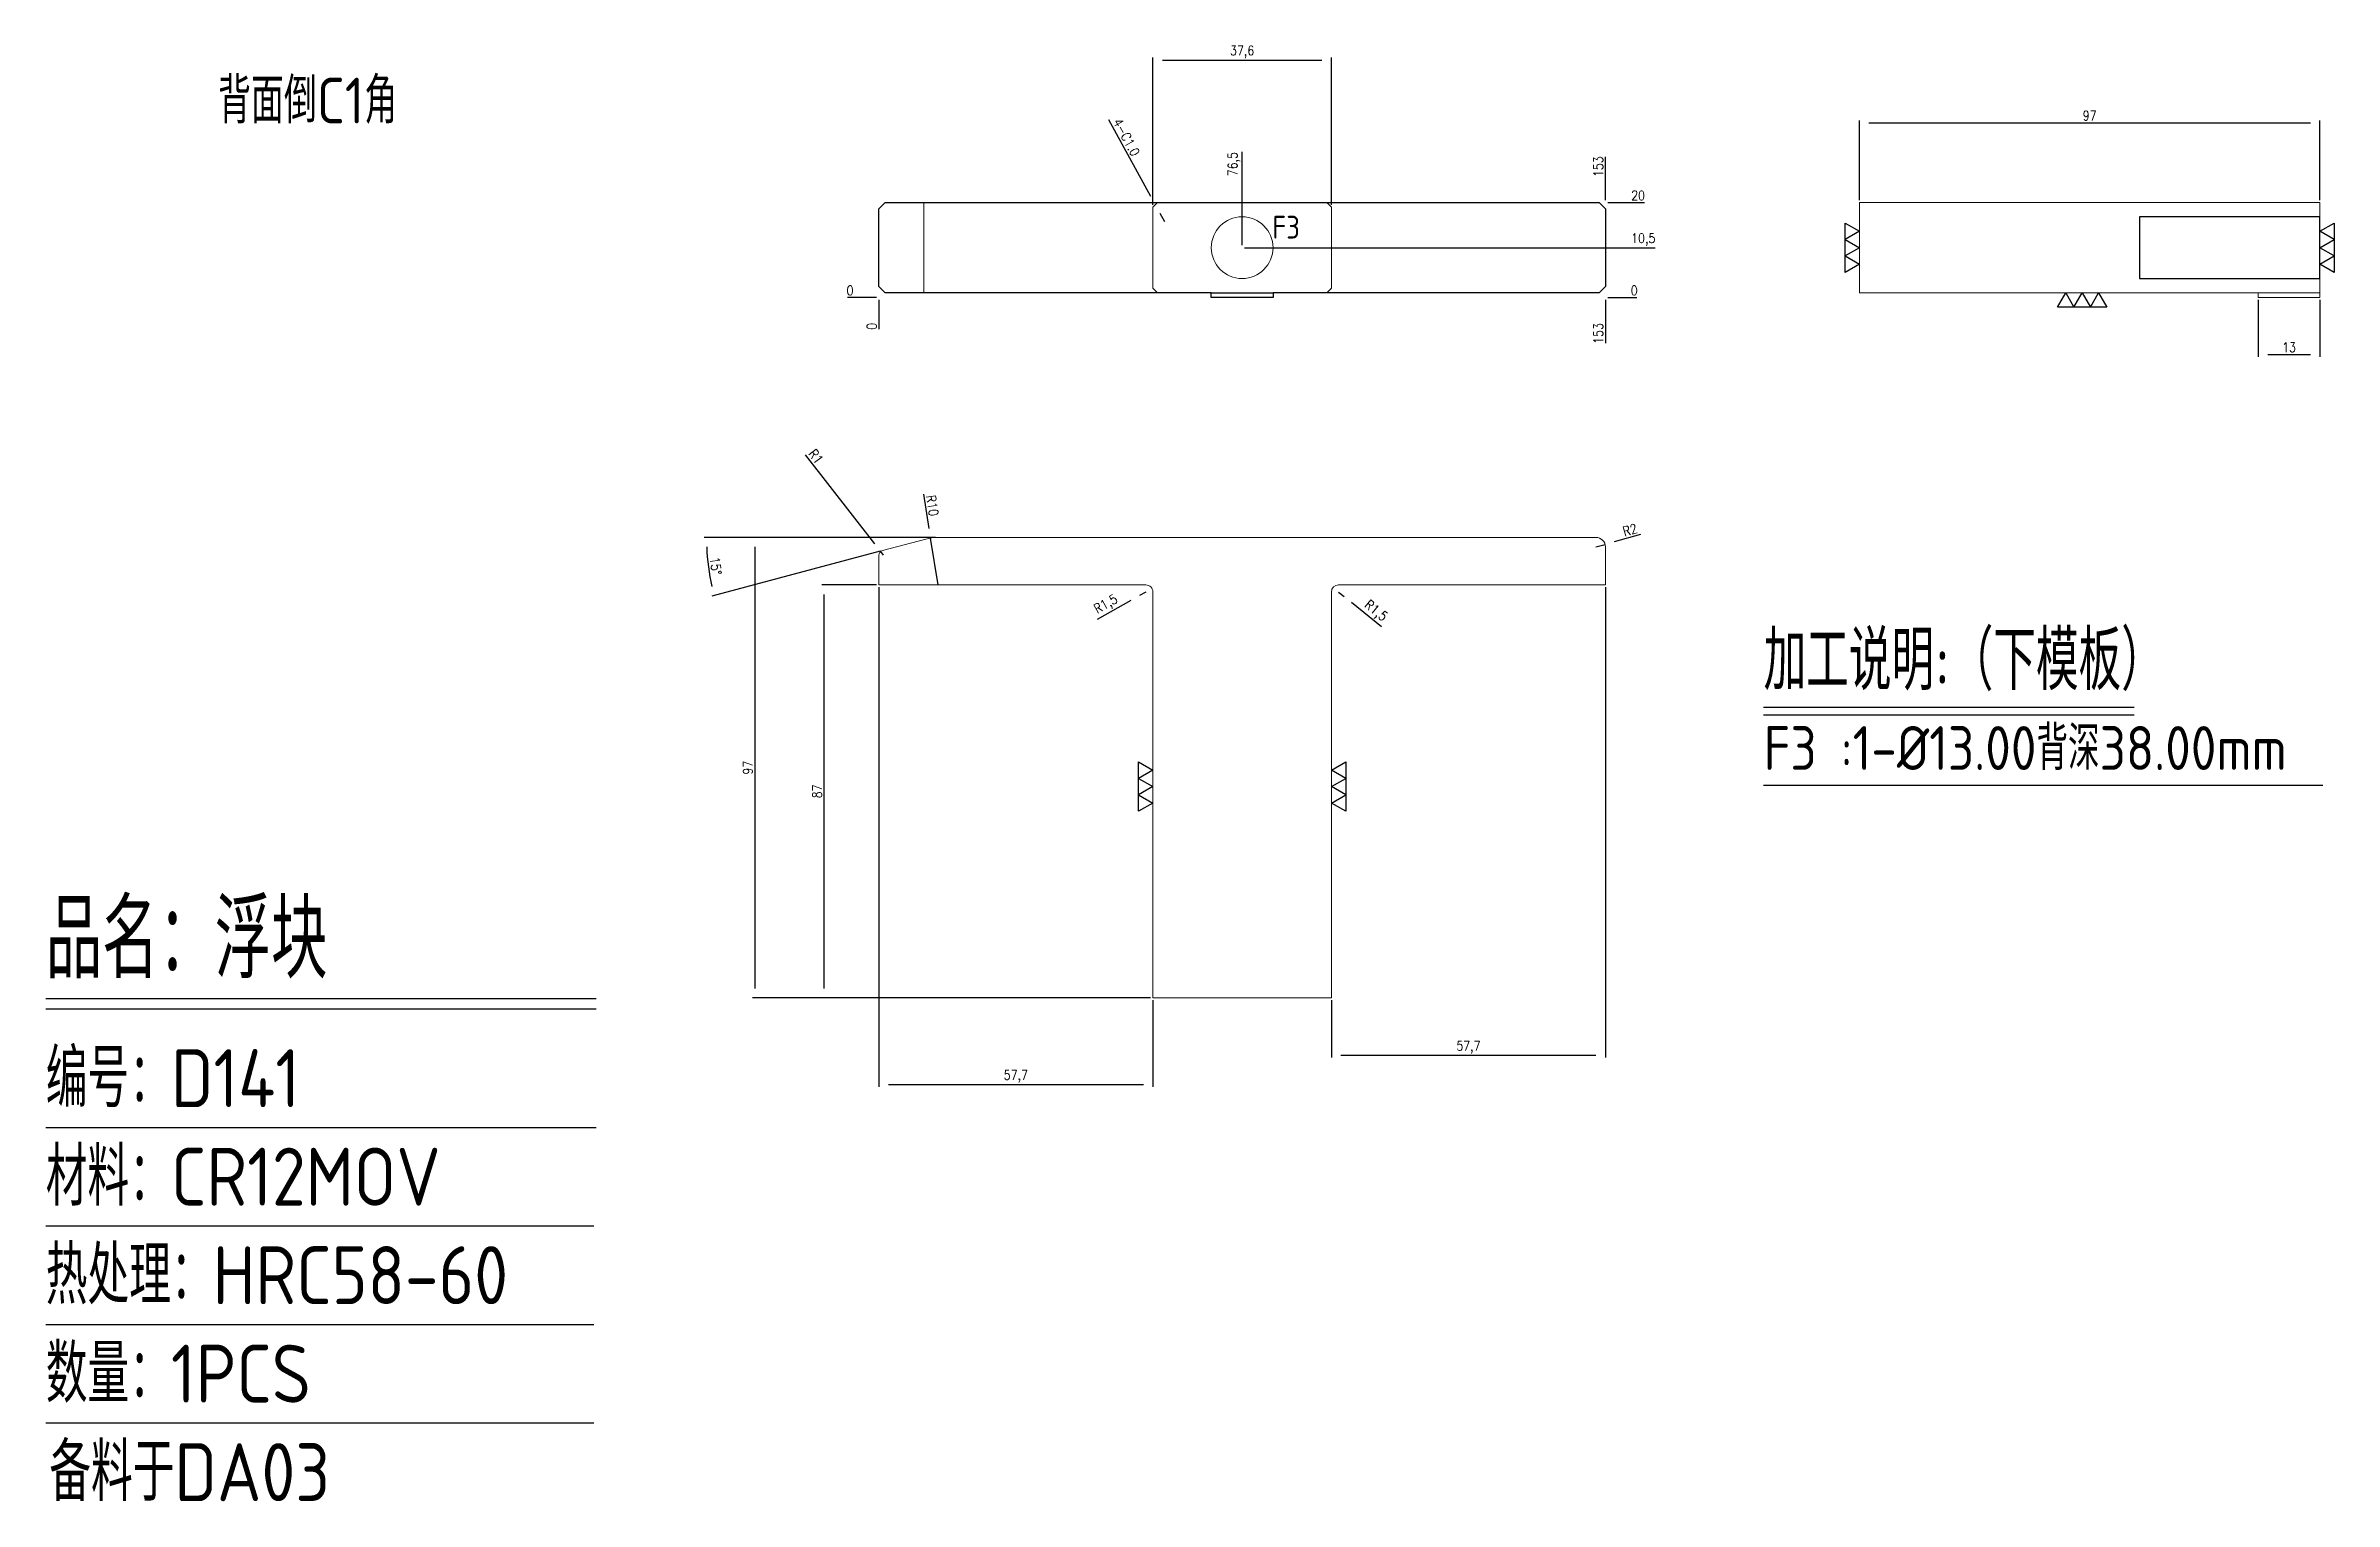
# Model space of a CAD drawing. Header units: millimetres. Extents: x 96667 to 97149, y -7950 to -7643.
import ezdxf
from ezdxf.enums import TextEntityAlignment as Align

# ---------------------------------------------------------------- set-up
doc = ezdxf.new("R2010")
doc.units = ezdxf.units.MM
doc.linetypes.add('HIDDEN', pattern=[0])
for name, color, linetype in [('DIE_P', 2, 'Continuous'), ('DIM', 4, 'Continuous'), ('TEXT', 4, 'Continuous')]:
    doc.layers.add(name, color=color, linetype=linetype)
doc.styles.add('gbenor', font='gbenor.shx', dxfattribs={"bigfont": 'gbcbig.shx'})
doc.styles.get("Standard").update_dxf_attribs({"font": 'txt.shx', "width": 0.85, "bigfont": 'ctxt.shx'})
doc.dimstyles.new('T-2-WX', dxfattribs={"dimtxt": 2, "dimasz": 2, "dimexe": 0.5, "dimexo": 0.5, "dimgap": 0.5, "dimtad": 1, "dimtxsty": 'Standard', "dimblk": 'OPEN30', "dimcen": 0, "dimazin": 3, "dimtfac": 1, "dimtmove": 0, "dimatfit": 3, "dimldrblk": 'OPEN30', "dimlwd": -1, "dimlwe": -1})

# ---------------------------------------------------------------- blocks, each defined once
blk = doc.blocks.new('*D7579')
at = {"layer": 'Defpoints', "color": 0}
for p in [(97145.63836431204, -7659.398990222566), (97048.63836431204, -7676.217914546367), (97145.63836431204, -7676.217914546367)]:
    blk.add_point(p, dxfattribs=at)
at = {"layer": 'DIM', "color": 0}
for p, q in [((97048.63836431204, -7675.717914546367), (97048.63836431204, -7658.898990222566)), ((97050.63836431204, -7659.398990222566), (97143.63836431204, -7659.398990222566)), ((97145.63836431204, -7675.717914546367), (97145.63836431204, -7658.898990222566))]:
    blk.add_line(p, q, dxfattribs=at)
at = {"layer": 'DIM', "color": 0, "insert": (97097.13836431204, -7657.898990222566), "char_height": 2, "attachment_point": 5}
blk.add_mtext('97', dxfattribs=at)
blk = doc.blocks.new('_Open30')
blk = doc.blocks.new('*D7580')
at = {"layer": 'Defpoints', "color": 0}
for p in [(97132.63836431204, -7696.217914546363), (97145.63836431204, -7696.217914546363), (97145.63836431204, -7708.204133346338)]:
    blk.add_point(p, dxfattribs=at)
at = {"layer": 'DIM', "color": 0}
for p, q in [((97132.63836431204, -7696.717914546363), (97132.63836431204, -7708.704133346338)), ((97145.63836431204, -7696.717914546363), (97145.63836431204, -7708.704133346338)), ((97134.63836431204, -7708.204133346338), (97143.63836431204, -7708.204133346338))]:
    blk.add_line(p, q, dxfattribs=at)
at = {"layer": 'DIM', "color": 0, "insert": (97139.13836431204, -7706.704133346338), "char_height": 2, "attachment_point": 5}
blk.add_mtext('13', dxfattribs=at)
blk = doc.blocks.new('*D7581')
at = {"layer": 'Defpoints', "color": 0}
for p in [(96854.62285128116, -7746.754412621834), (96816.06207058203, -7843.754412621834), (96899.87002961044, -7843.754412621834)]:
    blk.add_point(p, dxfattribs=at)
at = {"layer": 'DIM', "color": 0}
for p, q in [((96854.12285128116, -7746.754412621834), (96815.56207058203, -7746.754412621834)), ((96816.06207058203, -7748.754412621834), (96816.06207058203, -7841.754412621834)), ((96899.37002961044, -7843.754412621834), (96815.56207058203, -7843.754412621834))]:
    blk.add_line(p, q, dxfattribs=at)
at = {"layer": 'DIM', "color": 0, "insert": (96814.56207058203, -7795.254412621834), "char_height": 2, "attachment_point": 5, "rotation": 90}
blk.add_mtext('97', dxfattribs=at)
blk = doc.blocks.new('*D7582')
at = {"layer": 'Defpoints', "color": 0}
for p in [(96842.17002961042, -7756.754412621834), (96899.87002961044, -7843.754412621834), (96899.87002961044, -7861.98137620651)]:
    blk.add_point(p, dxfattribs=at)
at = {"layer": 'DIM', "color": 0}
for p, q in [((96842.17002961042, -7757.254412621834), (96842.17002961042, -7862.48137620651)), ((96899.87002961044, -7844.254412621834), (96899.87002961044, -7862.48137620651)), ((96844.17002961042, -7861.98137620651), (96897.87002961044, -7861.98137620651))]:
    blk.add_line(p, q, dxfattribs=at)
at = {"layer": 'DIM', "color": 0, "insert": (96871.02002961043, -7860.290900016033), "char_height": 2, "attachment_point": 5}
blk.add_mtext('57,7', dxfattribs=at)
blk = doc.blocks.new('*D7583')
at = {"layer": 'Defpoints', "color": 0}
for p in [(96995.17002961042, -7756.754412621834), (96937.47002961041, -7843.754412621834), (96995.17002961042, -7855.8267399369)]:
    blk.add_point(p, dxfattribs=at)
at = {"layer": 'DIM', "color": 0}
for p, q in [((96995.17002961042, -7757.254412621834), (96995.17002961042, -7856.3267399369)), ((96937.47002961041, -7844.254412621834), (96937.47002961041, -7856.3267399369)), ((96939.47002961041, -7855.8267399369), (96993.17002961042, -7855.8267399369))]:
    blk.add_line(p, q, dxfattribs=at)
at = {"layer": 'DIM', "color": 0, "insert": (96966.32002961042, -7854.136263746424), "char_height": 2, "attachment_point": 5}
blk.add_mtext('57,7', dxfattribs=at)
blk = doc.blocks.new('*D7584')
at = {"layer": 'Defpoints', "color": 0}
for p in [(96830.66356692972, -7756.754412621834), (96842.17002961042, -7756.754412621834), (96899.87002961044, -7843.754412621834)]:
    blk.add_point(p, dxfattribs=at)
at = {"layer": 'DIM', "color": 0}
for p, q in [((96841.67002961042, -7756.754412621834), (96830.16356692972, -7756.754412621834)), ((96830.66356692972, -7841.754412621834), (96830.66356692972, -7758.754412621834)), ((96899.37002961044, -7843.754412621834), (96830.16356692972, -7843.754412621834))]:
    blk.add_line(p, q, dxfattribs=at)
at = {"layer": 'DIM', "color": 0, "insert": (96829.16356692972, -7800.254412621834), "char_height": 2, "attachment_point": 5, "rotation": 90}
blk.add_mtext('87', dxfattribs=at)
blk = doc.blocks.new('*D7585')
at = {"layer": 'Defpoints', "color": 0}
for p in [(96852.0346608301, -7747.09515435894), (96854.4426230001, -7746.754412621834), (96993.17002961042, -7746.754412621834), (96806.05162690101, -7750.888663118059), (96842.91121056533, -7749.539775489589)]:
    blk.add_point(p, dxfattribs=at)
at = {"layer": 'DIM', "color": 0}
for p, q in [((96852.80632630523, -7746.754412621834), (96805.37112162613, -7746.754412621834)), ((96842.42824765219, -7749.669185012141), (96807.00447411726, -7759.16095652376))]:
    blk.add_line(p, q, dxfattribs=at)
blk.add_arc((96853.30632630523, -7746.754412621834), 47.43520467910099, 182.4159281991276, 192.5840718009808, dxfattribs=at)
at = {"layer": 'DIM', "color": 0, "insert": (96807.81131533005, -7752.743944444527), "char_height": 2, "attachment_point": 5, "rotation": 277.50000000005537}
blk.add_mtext('15%%d', dxfattribs=at)
blk = doc.blocks.new('*D7586')
at = {"layer": 'Defpoints', "color": 0}
for p in [(96842.55656355248, -7749.715980228626), (96843.17002961063, -7750.505701315822)]:
    blk.add_point(p, dxfattribs=at)
at = {"layer": 'DIM', "color": 0}
for p, q in [((96841.32963143622, -7748.136538054279), (96826.72979377165, -7729.342018748308)), ((96843.17002961063, -7750.505701315822), (96842.55656355248, -7749.715980228626))]:
    blk.add_line(p, q, dxfattribs=at)
at = {"layer": 'DIM', "color": 0, "insert": (96828.91636996402, -7729.711697436832), "char_height": 2, "attachment_point": 5, "rotation": 307.84054570578263}
blk.add_mtext('R1', dxfattribs=at)
blk = doc.blocks.new('*D7587')
at = {"layer": 'Defpoints', "color": 0}
for p in [(96853.0283003978, -7746.882360784426), (96854.62285128105, -7756.7544126222)]:
    blk.add_point(p, dxfattribs=at)
at = {"layer": 'DIM', "color": 0}
for p, q in [((96851.53397842727, -7737.630837919626), (96852.70939022116, -7744.90795041694)), ((96854.62285128105, -7756.7544126222), (96853.0283003978, -7746.882360784426))]:
    blk.add_line(p, q, dxfattribs=at)
at = {"layer": 'DIM', "color": 0, "insert": (96853.4430370115, -7740.043006352061), "char_height": 2, "attachment_point": 5, "rotation": 279.17526902419434}
blk.add_mtext('R10', dxfattribs=at)
blk = doc.blocks.new('*D7588')
at = {"layer": 'Defpoints', "color": 0}
for p in [(96993.17002961032, -7748.754412621805), (96995.0951398889, -7748.212240679124)]:
    blk.add_point(p, dxfattribs=at)
at = {"layer": 'DIM', "color": 0}
for p, q in [((96993.17002961032, -7748.754412621805), (96995.0951398889, -7748.212240679124)), ((97002.55723401623, -7746.110678958476), (96997.02025016745, -7747.670068736451))]:
    blk.add_line(p, q, dxfattribs=at)
at = {"layer": 'DIM', "color": 0, "insert": (97000.34466827412, -7745.175455167215), "char_height": 2, "attachment_point": 5, "rotation": 15.728898686849035}
blk.add_mtext('R2', dxfattribs=at)
blk = doc.blocks.new('*D7589')
at = {"layer": 'Defpoints', "color": 0}
for p in [(96938.97002961062, -7758.254412621885), (96940.1348339931, -7759.199521478135)]:
    blk.add_point(p, dxfattribs=at)
at = {"layer": 'DIM', "color": 0}
for p, q in [((96938.97002961062, -7758.254412621885), (96940.1348339931, -7759.199521478135)), ((96948.04071262792, -7765.614260318888), (96941.68790650321, -7760.459666619909))]:
    blk.add_line(p, q, dxfattribs=at)
at = {"layer": 'DIM', "color": 0, "insert": (96946.70596849997, -7762.354319990073), "char_height": 2, "attachment_point": 5, "rotation": 320.94452311252417}
blk.add_mtext('R1,5', dxfattribs=at)
blk = doc.blocks.new('*D7590')
at = {"layer": 'Defpoints', "color": 0}
for p in [(96898.37002961035, -7758.254412621856), (96897.06293198769, -7758.990276607103)]:
    blk.add_point(p, dxfattribs=at)
at = {"layer": 'DIM', "color": 0}
for p, q in [((96898.37002961035, -7758.254412621856), (96897.06293198769, -7758.990276607103)), ((96888.19126621854, -7763.984807402272), (96895.32013515745, -7759.971428587443))]:
    blk.add_line(p, q, dxfattribs=at)
at = {"layer": 'DIM', "color": 0, "insert": (96890.05499524188, -7760.995615711854), "char_height": 2, "attachment_point": 5, "rotation": 29.378446769100083}
blk.add_mtext('R1,5', dxfattribs=at)
blk = doc.blocks.new('*D7591')
at = {"layer": 'Defpoints', "color": 0}
for p in [(96900.36955133066, -7676.717036338814), (96900.37050788985, -7676.718792754036)]:
    blk.add_point(p, dxfattribs=at)
at = {"layer": 'DIM', "color": 0}
for p, q in [((96899.41299213075, -7674.960621098316), (96890.6154492335, -7658.806745389402)), ((96900.37050788985, -7676.718792754036), (96900.36955133066, -7676.717036338814)), ((96901.32706708976, -7678.475207994535), (96902.28362628967, -7680.231623235033))]:
    blk.add_line(p, q, dxfattribs=at)
at = {"layer": 'DIM', "color": 0, "insert": (96894.32074238082, -7662.474091179141), "char_height": 2, "attachment_point": 5, "rotation": 298.57310013833387}
blk.add_mtext('4-C1.0', dxfattribs=at)
blk = doc.blocks.new('*D7592')
at = {"layer": 'Defpoints', "color": 0}
for p in [(96842.17002961042, -7696.217914546363), (96995.17002961042, -7696.217914546363), (97000.17002961042, -7696.217914546363)]:
    blk.add_point(p, dxfattribs=at)
at = {"layer": 'DIM', "color": 0}
blk.add_line((96995.67002961042, -7696.217914546363), (97001.80336294376, -7696.217914546363), dxfattribs=at)
at = {"layer": 'DIM', "color": 0, "insert": (97001.23669627709, -7694.717914546363), "char_height": 2, "attachment_point": 5}
blk.add_mtext('0', dxfattribs=at)
blk = doc.blocks.new('*D7593')
at = {"layer": 'Defpoints', "color": 0}
for p in [(96918.67002961042, -7685.717914546367), (97000.17002961042, -7685.717914546363), (96842.17002961042, -7696.217914546363)]:
    blk.add_point(p, dxfattribs=at)
at = {"layer": 'DIM', "color": 0}
blk.add_line((96919.17002961042, -7685.717914546367), (97005.60812484851, -7685.717914546363), dxfattribs=at)
at = {"layer": 'DIM', "color": 0, "insert": (97003.13907722947, -7684.027438355887), "char_height": 2, "attachment_point": 5}
blk.add_mtext('10,5', dxfattribs=at)
blk = doc.blocks.new('*D7594')
at = {"layer": 'Defpoints', "color": 0}
for p in [(96995.17002961042, -7676.217914546367), (97000.17002961042, -7676.217914546363), (96842.17002961042, -7696.217914546363)]:
    blk.add_point(p, dxfattribs=at)
at = {"layer": 'DIM', "color": 0}
blk.add_line((96995.67002961042, -7676.217914546367), (97003.42241056281, -7676.217914546363), dxfattribs=at)
at = {"layer": 'DIM', "color": 0, "insert": (97002.04622008662, -7674.717914546363), "char_height": 2, "attachment_point": 5}
blk.add_mtext('20', dxfattribs=at)
blk = doc.blocks.new('*D7595')
at = {"layer": 'Defpoints', "color": 0}
for p in [(96837.17002961042, -7696.217914546363), (96842.17002961042, -7696.217914546363), (96842.17002961042, -7696.217914546363)]:
    blk.add_point(p, dxfattribs=at)
at = {"layer": 'DIM', "color": 0}
blk.add_line((96841.67002961042, -7696.217914546363), (96835.5366962771, -7696.217914546363), dxfattribs=at)
at = {"layer": 'DIM', "color": 0, "insert": (96836.10336294376, -7694.717914546363), "char_height": 2, "attachment_point": 5}
blk.add_mtext('0', dxfattribs=at)
blk = doc.blocks.new('*D7596')
at = {"layer": 'Defpoints', "color": 0}
for p in [(96842.17002961042, -7696.217914546363), (96995.17002961042, -7696.217914546363), (96995.17002961042, -7701.217914546363)]:
    blk.add_point(p, dxfattribs=at)
at = {"layer": 'DIM', "color": 0}
blk.add_line((96995.17002961042, -7696.71791454636), (96995.17002961042, -7705.846485974922), dxfattribs=at)
at = {"layer": 'DIM', "color": 0, "insert": (96993.67002961041, -7703.782200260648), "char_height": 2, "attachment_point": 5, "rotation": 90}
blk.add_mtext('153', dxfattribs=at)
blk = doc.blocks.new('*D7597')
at = {"layer": 'Defpoints', "color": 0}
for p in [(96842.17002961042, -7696.217914546363), (96842.17002961042, -7696.217914546363), (96842.17002961042, -7701.217914546363)]:
    blk.add_point(p, dxfattribs=at)
at = {"layer": 'DIM', "color": 0}
blk.add_line((96842.17002961042, -7696.71791454636), (96842.17002961042, -7702.851247879691), dxfattribs=at)
at = {"layer": 'DIM', "color": 0, "insert": (96840.67002961041, -7702.284581213033), "char_height": 2, "attachment_point": 5, "rotation": 90}
blk.add_mtext('0', dxfattribs=at)
blk = doc.blocks.new('*D7598')
at = {"layer": 'Defpoints', "color": 0}
for p in [(96995.17002961042, -7671.217914546367), (96995.17002961042, -7676.217914546367), (96842.17002961042, -7696.217914546363)]:
    blk.add_point(p, dxfattribs=at)
at = {"layer": 'DIM', "color": 0}
blk.add_line((96995.17002961042, -7675.71791454636), (96995.17002961042, -7666.589343117797), dxfattribs=at)
at = {"layer": 'DIM', "color": 0, "insert": (96993.67002961042, -7668.653628832093), "char_height": 2, "attachment_point": 5, "rotation": 90}
blk.add_mtext('153', dxfattribs=at)
blk = doc.blocks.new('*D7599')
at = {"layer": 'Defpoints', "color": 0}
for p in [(96918.67002961042, -7671.217914546367), (96918.67002961042, -7685.717914546367), (96842.17002961042, -7696.217914546363)]:
    blk.add_point(p, dxfattribs=at)
at = {"layer": 'DIM', "color": 0}
blk.add_line((96918.67002961042, -7685.21791454636), (96918.67002961042, -7665.536962165395), dxfattribs=at)
at = {"layer": 'DIM', "color": 0, "insert": (96916.97955341995, -7668.127438355892), "char_height": 2, "attachment_point": 5, "rotation": 90}
blk.add_mtext('76,5', dxfattribs=at)
blk = doc.blocks.new('*D7600')
at = {"layer": 'Defpoints', "color": 0}
for p in [(96937.47002961041, -7646.186843405063), (96899.87002961044, -7677.217914546367), (96937.47002961041, -7677.217914546367)]:
    blk.add_point(p, dxfattribs=at)
at = {"layer": 'DIM', "color": 0}
for p, q in [((96899.87002961044, -7676.717914546367), (96899.87002961044, -7645.686843405063)), ((96901.87002961044, -7646.186843405063), (96935.47002961041, -7646.186843405063)), ((96937.47002961041, -7676.717914546367), (96937.47002961041, -7645.686843405063))]:
    blk.add_line(p, q, dxfattribs=at)
at = {"layer": 'DIM', "color": 0, "insert": (96918.67002961042, -7644.496367214587), "char_height": 2, "attachment_point": 5}
blk.add_mtext('37,6', dxfattribs=at)

msp = doc.modelspace()

# ---------------------------------------------------------------- linework, layer by layer
at = {"layer": 'DIE_P', "linetype": 'Continuous', "lineweight": 15}
msp.add_line((96851.6228512811, -7695.217914546367), (96851.6228512811, -7676.217914546367), dxfattribs=at)
at = {"layer": 'DIE_P', "linetype": 'Continuous'}
msp.add_line((96912.17002961042, -7695.217914546367), (96925.17002961042, -7695.217914546367), dxfattribs=at)
msp.add_lwpolyline([(96912.17002961042, -7695.217914546367), (96843.46292282923, -7695.217914546367), (96842.17002961042, -7693.925021327559), (96842.17002961042, -7677.510807765175), (96843.46292282923, -7676.217914546367), (96993.87713639162, -7676.217914546367), (96995.17002961042, -7677.510807765175), (96995.17002961042, -7693.925021327559), (96993.87713639162, -7695.217914546367), (96925.17002961042, -7695.217914546367), (96925.17002961042, -7696.217914546363), (96912.17002961042, -7696.217914546363)], close=True, dxfattribs=at)
at = {"layer": 'DIE_P', "linetype": 'HIDDEN', "lineweight": 15, "ltscale": 0.5}
for points in [[(96905.0635961788, -7695.217914546367), (96900.87002961044, -7695.217914546367), (96899.87002961044, -7694.217914546367), (96899.87002961044, -7677.217914546367), (96900.87002961044, -7676.217914546367), (96905.0635961788, -7676.217914546367)], [(96932.27646304204, -7695.217914546367), (96936.47002961041, -7695.217914546367), (96937.47002961041, -7694.217914546367), (96937.47002961041, -7677.217914546367), (96936.47002961041, -7676.217914546367), (96932.27646304204, -7676.217914546367)]]:
    msp.add_lwpolyline(points, dxfattribs=at)
at = {"layer": 'DIE_P', "color": 2, "linetype": 'Continuous', "lineweight": 15}
for points in [[(97048.63836431204, -7695.217914546367), (97145.63836431204, -7695.217914546367), (97145.63836431204, -7676.217914546367), (97048.63836431204, -7676.217914546367)], [(97132.63836431204, -7695.217914546367), (97132.63836431204, -7696.217914546363), (97145.63836431204, -7696.217914546363), (97145.63836431204, -7695.217914546367)]]:
    msp.add_lwpolyline(points, close=True, dxfattribs=at)
at = {"layer": 'DIE_P', "color": 4}
for points in [[(97045.63836431204, -7680.521762123662), (97048.63836431204, -7682.253812931231), (97045.63836431204, -7683.985863738799), (97048.63836431204, -7685.717914546367), (97045.63836431204, -7687.449965353937), (97048.63836431204, -7689.182016161507), (97045.63836431204, -7690.914066969075), (97045.63836431204, -7680.521762123662)], [(97148.63836431204, -7690.914066969075), (97145.63836431204, -7689.182016161507), (97148.63836431204, -7687.449965353935), (97145.63836431204, -7685.717914546367), (97148.63836431204, -7683.985863738799), (97145.63836431204, -7682.253812931231), (97148.63836431204, -7680.521762123662), (97148.63836431204, -7690.914066969075)], [(97090.37022254444, -7698.217914546367), (97092.10227335201, -7695.217914546367), (97093.83432415957, -7698.217914546367), (97095.56637496714, -7695.217914546367), (97097.2984257747, -7698.217914546367), (97099.0304765823, -7695.217914546367), (97100.76252738986, -7698.217914546367), (97090.37022254444, -7698.217914546367)], [(96896.87002961044, -7794.058260199128), (96899.87002961044, -7795.790311006698), (96896.87002961044, -7797.522361814266), (96899.87002961044, -7799.254412621834), (96896.87002961044, -7800.986463429404), (96899.87002961044, -7802.718514236974), (96896.87002961044, -7804.450565044543), (96896.87002961044, -7794.058260199128)], [(96940.47002961041, -7804.450565044543), (96937.47002961041, -7802.718514236974), (96940.47002961041, -7800.986463429404), (96937.47002961041, -7799.254412621834), (96940.47002961041, -7797.522361814266), (96937.47002961041, -7795.790311006698), (96940.47002961041, -7794.058260199128), (96940.47002961041, -7804.450565044543)]]:
    msp.add_lwpolyline(points, close=True, dxfattribs=at)
at = {"layer": 'DIE_P', "linetype": 'HIDDEN'}
msp.add_lwpolyline([(97107.63836431204, -7692.217914546367), (97145.63836431204, -7692.217914546367), (97145.63836431204, -7679.217914546367), (97107.63836431204, -7679.217914546367)], close=True, dxfattribs=at)
at = {"layer": 'DIE_P', "linetype": 'Continuous', "lineweight": 15}
msp.add_lwpolyline([(96854.4426230001, -7746.754412621834), (96993.17002961042, -7746.754412621834, -0.414213562373095), (96995.17002961042, -7748.754412621834), (96995.17002961042, -7756.754412621834), (96938.97002961041, -7756.754412621834, 0.4142135623702535), (96937.47002961044, -7758.254412621834), (96937.47002961041, -7843.754412621834), (96899.87002961044, -7843.754412621834), (96899.87002961044, -7758.254412621834, 0.4142135623745157), (96898.37002961044, -7756.754412621834), (96842.17002961042, -7756.754412621834), (96842.17002961042, -7750.505701315902, -0.3394542588629408), (96842.91121056533, -7749.539775489589), (96852.0346608301, -7747.09515435894, -0.0655434628125303), (96854.6228512811, -7746.754412621834)], format="xyb", dxfattribs=at)
at = {"layer": 'DIE_P', "linetype": 'HIDDEN', "lineweight": 15, "ltscale": 0.5}
msp.add_circle((96918.67002961042, -7685.717914546367), 6.5, dxfattribs=at)
at = {"layer": 'DIM', "color": 4, "linetype": 'Continuous', "lineweight": 25}
for p, q in [((96666.73749521465, -7843.884404740342), (96782.62090524766, -7843.884404740342)), ((96666.73749521465, -7846.020120415233), (96782.62090524766, -7846.020120415233)), ((96666.73749521465, -7871.038504035096), (96782.62090524766, -7871.038504035096)), ((96666.73749521465, -7891.785456305322), (96782.11762990858, -7891.785456305322)), ((96666.73749521465, -7912.532408575482), (96782.11762990858, -7912.532408575482)), ((96666.73749521465, -7933.279360845718), (96782.11762990858, -7933.279360845718))]:
    msp.add_line(p, q, dxfattribs=at)
at = {"layer": 'TEXT', "color": 3}
for p, q in [((97028.47382224855, -7782.477238457814), (97106.53382051163, -7782.477238457814)), ((97028.47382224855, -7784.094238457816), (97106.53382051163, -7784.094238457816)), ((97028.47382224855, -7798.971798994153), (97146.25814369365, -7798.971798994153))]:
    msp.add_line(p, q, dxfattribs=at)

# ---------------------------------------------------------------- texts
at = {"layer": 'DIM', "color": 3, "linetype": 'Continuous', "lineweight": 25, "style": 'gbenor'}
for s, height, p in [('品名：浮块', 16.47552092044657, (96666.73749521465, -7839.612973390569)), ('编号：D141', 12.20408957070116, (96666.73749521465, -7866.76707268539)), ('材料：CR12MOV ', 12.20408957070116, (96666.73749521465, -7887.514024955544)), ('热处理：HRC58-60', 12.20408957070116, (96666.73749521465, -7908.260977225782)), ('数量：1PCS', 12.20408957070116, (96666.73749521465, -7929.00792949602)), ('备料于DA03', 12.20408957070116, (96667.47998398941, -7949.754881766088))]:
    msp.add_text(s, height=height, dxfattribs=at).set_placement(p)
at = {"layer": 'TEXT', "color": 4, "lineweight": 18, "style": 'gbenor'}
msp.add_text('背面倒C1角', height=9.626334097184833, dxfattribs=at).set_placement((96703.02482623183, -7659.542216395094))
at = {"layer": 'TEXT', "color": 4, "style": 'gbenor'}
msp.add_text('F3', height=4.800000000000002, dxfattribs=at).set_placement((96927.9320604153, -7681.404514381797), align=Align.MIDDLE_CENTER)
for s, height, p in [('加工说明:（下模板）', 12.474, (97028.47382224855, -7778.919838457816)), ('F3 :1-%%C13.00背深38.00mm ', 9.239999999999998, (97028.47382224855, -7795.737798994152))]:
    msp.add_text(s, height=height, dxfattribs=at).set_placement(p)

# ---------------------------------------------------------------- dimensions: what is measured, and where the dimension line sits
at = {"layer": 'DIM', "color": 4}
for base, p1, p2, picture, middle in [((96937.47002961041, -7646.186843405063), (96899.87002961044, -7677.217914546367), (96937.47002961041, -7677.217914546367), '*D7600', (96918.67002961042, -7644.496367214587)), ((97145.63836431204, -7659.398990222566), (97048.63836431204, -7676.217914546367), (97145.63836431204, -7676.217914546367), '*D7579', (97097.13836431204, -7657.898990222566)), ((97145.63836431204, -7708.204133346338), (97132.63836431204, -7696.217914546363), (97145.63836431204, -7696.217914546363), '*D7580', (97139.13836431204, -7706.704133346338)), ((96899.87002961044, -7861.98137620651), (96842.17002961042, -7756.754412621834), (96899.87002961044, -7843.754412621834), '*D7582', (96871.02002961043, -7860.290900016033)), ((96995.17002961042, -7855.8267399369), (96937.47002961041, -7843.754412621834), (96995.17002961042, -7756.754412621834), '*D7583', (96966.32002961042, -7854.136263746424))]:
    dim = msp.add_linear_dim(base=base, p1=p1, p2=p2, dimstyle='T-2-WX', dxfattribs=at)
    dim.commit()
    dim.dimension.update_dxf_attribs({"geometry": picture, "text_midpoint": middle})
dim = msp.add_diameter_dim_2p(p1=(96900.37050788985, -7676.718792754036), p2=(96900.36955133066, -7676.717036338814), text='4-C1.0', dimstyle='T-2-WX', dxfattribs=at)
dim.commit()
dim.dimension.update_dxf_attribs({"geometry": '*D7591', "text_midpoint": (96893.00343095044, -7663.191510579079), "dimtype": 163})
for feature_location, offset, dtype, picture, middle in [((96918.67002961042, -7685.717914546367), (0, 14.5), 1, '*D7599', (96916.97955341995, -7668.127438355892)), ((96995.17002961042, -7676.217914546367), (0, 5), 1, '*D7598', (96993.67002961042, -7668.653628832093)), ((96995.17002961042, -7676.217914546367), (5, 3.637978807091713e-12), 0, '*D7594', (97002.04622008662, -7674.717914546363)), ((96918.67002961042, -7685.717914546367), (81.5, 3.637978807091713e-12), 0, '*D7593', (97003.13907722947, -7684.027438355887)), ((96842.17002961042, -7696.217914546363), (-5, 0), 0, '*D7595', (96836.10336294376, -7694.717914546363)), ((96995.17002961042, -7696.217914546363), (5, 0), 0, '*D7592', (97001.23669627709, -7694.717914546363)), ((96842.17002961042, -7696.217914546363), (0, -5), 1, '*D7597', (96840.67002961041, -7702.284581213033)), ((96995.17002961042, -7696.217914546363), (0, -5), 1, '*D7596', (96993.67002961041, -7703.782200260648))]:
    dim = msp.add_ordinate_dim(feature_location=feature_location, offset=offset, dtype=dtype, origin=(96842.17002961042, -7696.217914546363), dimstyle='T-2-WX', dxfattribs=at)
    dim.commit()
    dim.dimension.update_dxf_attribs({"geometry": picture, "text_midpoint": middle})
dim = msp.add_radius_dim(center=(96843.17002961063, -7750.505701315822), mpoint=(96842.55656355248, -7749.715980228626), dimstyle='T-2-WX', dxfattribs=at)
dim.commit()
dim.dimension.update_dxf_attribs({"geometry": '*D7586', "text_midpoint": (96827.73178833326, -7730.631896524023), "dimtype": 164})
for center, mpoint, picture, middle in [((96854.62285128105, -7756.7544126222), (96853.0283003978, -7746.882360784426), '*D7587', (96853.4430370115, -7740.043006352061)), ((96993.17002961032, -7748.754412621805), (96995.0951398889, -7748.212240679124), '*D7588', (97000.34466827412, -7745.175455167215)), ((96898.37002961035, -7758.254412621856), (96897.06293198769, -7758.990276607103), '*D7590', (96890.05499524188, -7760.995615711854)), ((96938.97002961062, -7758.254412621885), (96940.1348339931, -7759.199521478135), '*D7589', (96946.70596849997, -7762.354319990073))]:
    dim = msp.add_radius_dim(center=center, mpoint=mpoint, dimstyle='T-2-WX', dxfattribs=at)
    dim.commit()
    dim.dimension.update_dxf_attribs({"geometry": picture, "text_midpoint": middle})
dim = msp.add_angular_dim_2l(base=(96806.05162690101, -7750.888663118059), line1=((96842.91121056533, -7749.539775489589), (96852.0346608301, -7747.09515435894)), line2=((96854.4426230001, -7746.754412621834), (96993.17002961042, -7746.754412621834)), dimstyle='T-2-WX', dxfattribs=at)
dim.commit()
dim.dimension.update_dxf_attribs({"geometry": '*D7585', "text_midpoint": (96807.81131533005, -7752.743944444527)})
for base, p1, p2, picture, middle in [((96816.06207058203, -7843.754412621834), (96854.62285128116, -7746.754412621834), (96899.87002961044, -7843.754412621834), '*D7581', (96814.56207058203, -7795.254412621834)), ((96830.66356692972, -7756.754412621834), (96899.87002961044, -7843.754412621834), (96842.17002961042, -7756.754412621834), '*D7584', (96829.16356692972, -7800.254412621834))]:
    dim = msp.add_linear_dim(base=base, p1=p1, p2=p2, angle=90, dimstyle='T-2-WX', dxfattribs=at)
    dim.commit()
    dim.dimension.update_dxf_attribs({"geometry": picture, "text_midpoint": middle})

doc.saveas('drawing.dxf')
